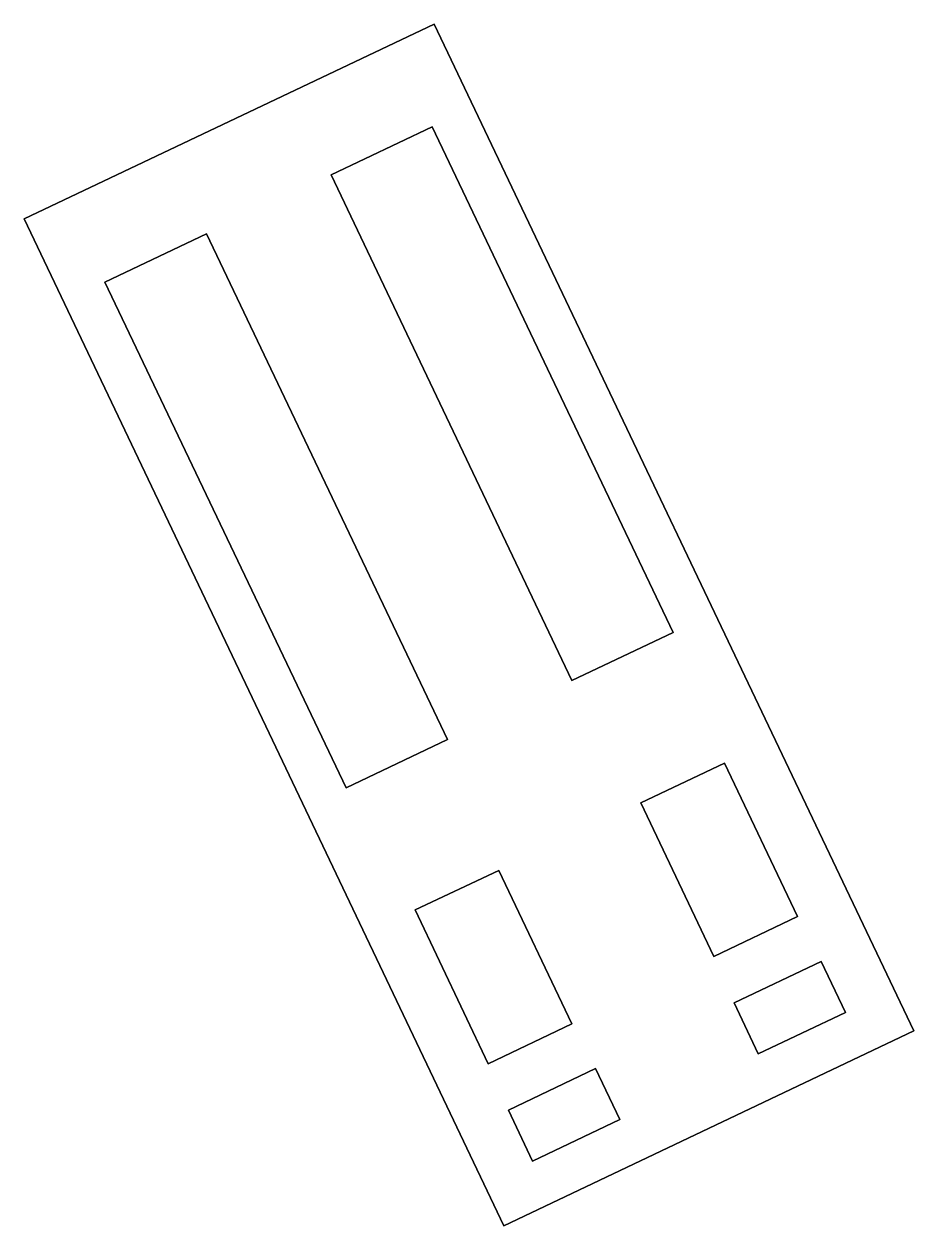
# Model space of a CAD drawing. Header units: metres. Extents: x 290194.2 to 290213.6, y 273036.1 to 273062.3.
import ezdxf

# ---------------------------------------------------------------- set-up
doc = ezdxf.new("R2010")
doc.units = ezdxf.units.M

msp = doc.modelspace()

# ---------------------------------------------------------------- linework, layer by layer
at = {"layer": 'HAU'}
for points in [[(290200.92, 273059.02, 0), (290203.12, 273060.06, 0), (290208.36, 273049.05, 0), (290206.16, 273048.01, 0)], [(290196, 273056.68, 0), (290198.21, 273057.73, 0), (290203.45, 273046.72, 0), (290201.25, 273045.67, 0)], [(290209.48, 273046.21, 0), (290211.07, 273042.87, 0), (290209.25, 273042, 0), (290207.66, 273045.34, 0)], [(290204.57, 273043.87, 0), (290206.16, 273040.53, 0), (290204.34, 273039.66, 0), (290202.75, 273043.01, 0)], [(290211.58, 273041.89, 0), (290212.11, 273040.78, 0), (290210.21, 273039.88, 0), (290209.69, 273040.99, 0)], [(290206.67, 273039.56, 0), (290207.2, 273038.45, 0), (290205.3, 273037.54, 0), (290204.78, 273038.65, 0)]]:
    msp.add_polyline3d(points, close=True, dxfattribs=at)
for points in [[(290200.92, 273059.02), (290203.12, 273060.06), (290203.12, 273060.06), (290200.92, 273059.02)], [(290203.12, 273060.06), (290208.36, 273049.05), (290208.36, 273049.05), (290203.12, 273060.06)], [(290206.16, 273048.01), (290200.92, 273059.02), (290200.92, 273059.02), (290206.16, 273048.01)], [(290196, 273056.68), (290198.21, 273057.73), (290198.21, 273057.73), (290196, 273056.68)], [(290198.21, 273057.73), (290203.45, 273046.72), (290203.45, 273046.72), (290198.21, 273057.73)], [(290201.25, 273045.67), (290196, 273056.68), (290196, 273056.68), (290201.25, 273045.67)], [(290208.36, 273049.05), (290206.16, 273048.01), (290206.16, 273048.01), (290208.36, 273049.05)], [(290203.45, 273046.72), (290201.25, 273045.67), (290201.25, 273045.67), (290203.45, 273046.72)], [(290207.66, 273045.34), (290209.48, 273046.21), (290209.48, 273046.21), (290207.66, 273045.34)], [(290209.48, 273046.21), (290211.07, 273042.87), (290211.07, 273042.87), (290209.48, 273046.21)], [(290209.25, 273042), (290207.66, 273045.34), (290207.66, 273045.34), (290209.25, 273042)], [(290202.75, 273043.01), (290204.57, 273043.87), (290204.57, 273043.87), (290202.75, 273043.01)], [(290204.57, 273043.87), (290206.16, 273040.53), (290206.16, 273040.53), (290204.57, 273043.87)], [(290204.34, 273039.66), (290202.75, 273043.01), (290202.75, 273043.01), (290204.34, 273039.66)], [(290211.07, 273042.87), (290209.25, 273042), (290209.25, 273042), (290211.07, 273042.87)], [(290209.69, 273040.99), (290211.58, 273041.89), (290211.58, 273041.89), (290209.69, 273040.99)], [(290211.58, 273041.89), (290212.11, 273040.78), (290212.11, 273040.78), (290211.58, 273041.89)], [(290210.21, 273039.88), (290209.69, 273040.99), (290209.69, 273040.99), (290210.21, 273039.88)], [(290212.11, 273040.78), (290210.21, 273039.88), (290210.21, 273039.88), (290212.11, 273040.78)], [(290206.16, 273040.53), (290204.34, 273039.66), (290204.34, 273039.66), (290206.16, 273040.53)], [(290204.78, 273038.65), (290206.67, 273039.56), (290206.67, 273039.56), (290204.78, 273038.65)], [(290206.67, 273039.56), (290207.2, 273038.45), (290207.2, 273038.45), (290206.67, 273039.56)], [(290205.3, 273037.54), (290204.78, 273038.65), (290204.78, 273038.65), (290205.3, 273037.54)], [(290207.2, 273038.45), (290205.3, 273037.54), (290205.3, 273037.54), (290207.2, 273038.45)]]:
    msp.add_3dface(points, dxfattribs=at)
at = {"layer": 'HAU', "invisible_edges": 15}
for points in [[(290200.92, 273059.02), (290203.12, 273060.06), (290208.36, 273049.05)], [(290208.36, 273049.05), (290206.16, 273048.01), (290200.92, 273059.02)], [(290196, 273056.68), (290198.21, 273057.73), (290203.45, 273046.72)], [(290203.45, 273046.72), (290201.25, 273045.67), (290196, 273056.68)], [(290209.25, 273042), (290207.66, 273045.34), (290209.48, 273046.21)], [(290209.48, 273046.21), (290211.07, 273042.87), (290209.25, 273042)], [(290204.34, 273039.66), (290202.75, 273043.01), (290204.57, 273043.87)], [(290204.57, 273043.87), (290206.16, 273040.53), (290204.34, 273039.66)], [(290210.21, 273039.88), (290209.69, 273040.99), (290211.58, 273041.89)], [(290211.58, 273041.89), (290212.11, 273040.78), (290210.21, 273039.88)], [(290205.3, 273037.54), (290204.78, 273038.65), (290206.67, 273039.56)], [(290206.67, 273039.56), (290207.2, 273038.45), (290205.3, 273037.54)]]:
    msp.add_3dface(points, dxfattribs=at)
at = {"layer": 'SCH'}
msp.add_polyline3d([(290213.6, 273040.38, 0), (290204.68, 273036.13, 0), (290194.24, 273058.06, 0), (290203.16, 273062.3, 0), (290213.6, 273040.38, 0)], dxfattribs=at)
for points in [[(290194.24, 273058.06), (290203.16, 273062.3), (290203.16, 273062.3), (290194.24, 273058.06)], [(290203.16, 273062.3), (290213.6, 273040.38), (290213.6, 273040.38), (290203.16, 273062.3)], [(290204.68, 273036.13), (290194.24, 273058.06), (290194.24, 273058.06), (290204.68, 273036.13)], [(290213.6, 273040.38), (290204.68, 273036.13), (290204.68, 273036.13), (290213.6, 273040.38)]]:
    msp.add_3dface(points, dxfattribs=at)

doc.saveas('drawing.dxf')
